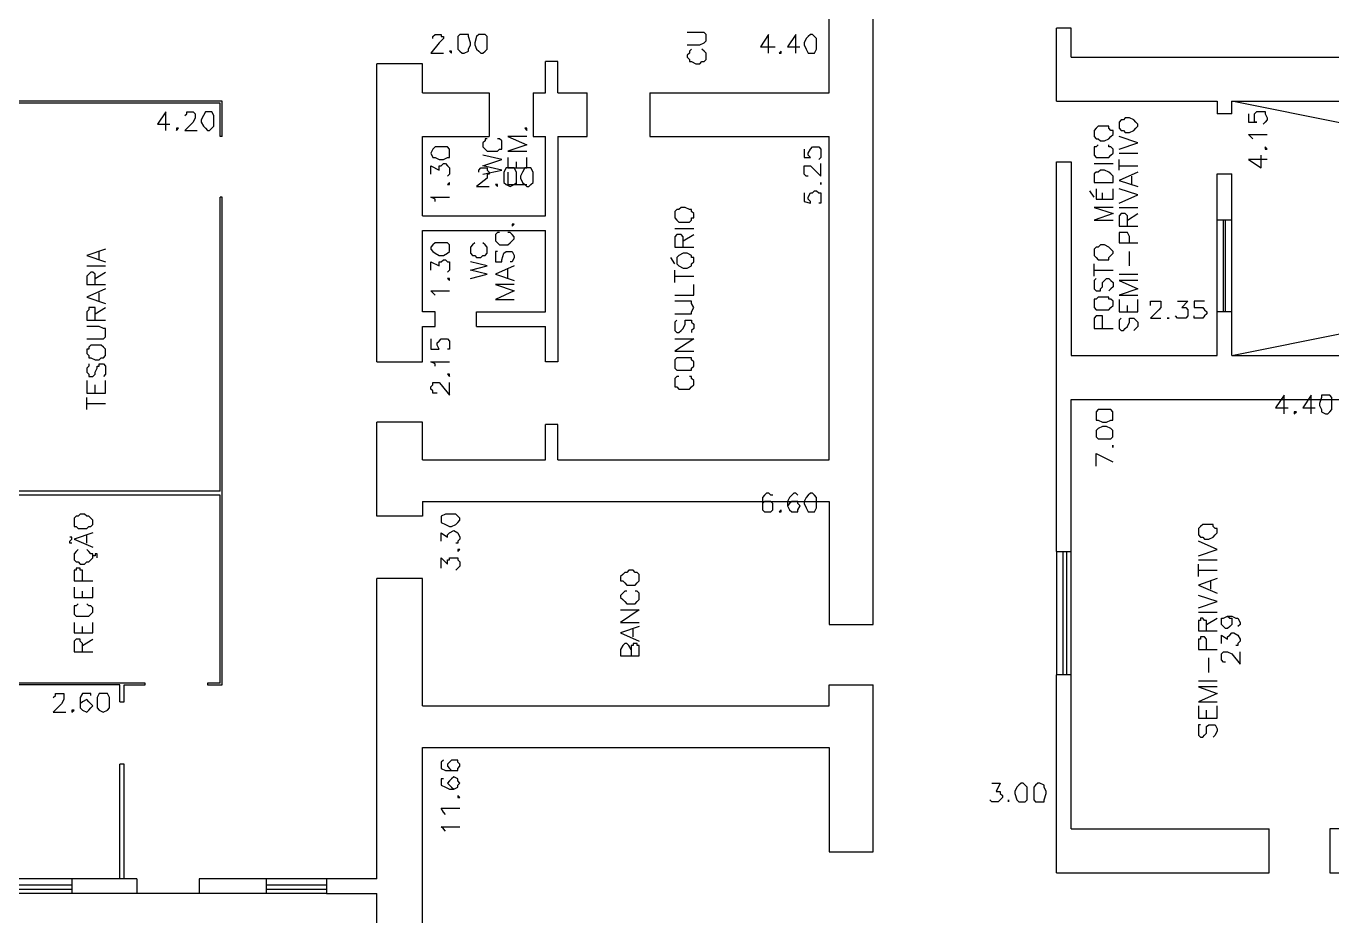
# Model space of a CAD drawing. Header units: millimetres. Extents: x -369 to -70, y -1414 to -1185.
# Drawn here: x -192.45 to -171.27, y -1346.28 to -1331.84 of the extents above; entities that cross this region are included whole.
import ezdxf

# ---------------------------------------------------------------- set-up
doc = ezdxf.new("R2010")
doc.units = ezdxf.units.MM
doc.header["$MEASUREMENT"] = 0
for name, color, linetype in [('10', 10, 'Continuous'), ('12', 12, 'Continuous'), ('16', 16, 'Continuous'), ('50', 50, 'Continuous'), ('6', 6, 'Continuous'), ('8', 8, 'Continuous')]:
    doc.layers.add(name, color=color, linetype=linetype)

msp = doc.modelspace()

# ---------------------------------------------------------------- linework, layer by layer
at = {"layer": '10'}
for points in [[(-178.713, -1341.553), (-178.713, -1324.097)], [(-179.425, -1332.925), (-179.425, -1329.88)], [(-175.5, -1332.35), (-175.5, -1331.878), (-175.736, -1331.878)], [(-175.736, -1333.061), (-175.736, -1331.878)], [(-175.5, -1332.35), (-170.797, -1332.35)], [(-186.023, -1332.454), (-186.766, -1332.454)], [(-186.766, -1337.293), (-186.766, -1332.454)], [(-186.023, -1332.925), (-186.023, -1332.454)], [(-183.825, -1332.418), (-184.029, -1332.418)], [(-184.029, -1332.925), (-184.029, -1332.418)], [(-183.825, -1332.925), (-183.825, -1332.418)], [(-186.023, -1332.925), (-184.94, -1332.925)], [(-184.94, -1332.925), (-184.94, -1333.637)], [(-184.228, -1332.925), (-184.029, -1332.925)], [(-184.228, -1332.925), (-184.228, -1333.637)], [(-183.825, -1332.925), (-183.349, -1332.925)], [(-183.825, -1333.637), (-183.349, -1333.637), (-183.349, -1333.637), (-183.349, -1332.925)], [(-182.334, -1332.925), (-179.425, -1332.925)], [(-182.334, -1332.925), (-182.334, -1333.637)], [(-175.736, -1333.061), (-173.131, -1333.061), (-173.131, -1333.061), (-173.131, -1333.265)], [(-172.895, -1333.061), (-166.365, -1333.061)], [(-172.895, -1333.265), (-172.895, -1333.061)], [(-172.895, -1333.265), (-173.131, -1333.265)], [(-186.023, -1334.923), (-186.023, -1333.637), (-184.94, -1333.637)], [(-184.228, -1333.637), (-184.029, -1333.637)], [(-184.029, -1334.923), (-184.029, -1333.637)], [(-183.825, -1333.637), (-183.825, -1337.293), (-184.029, -1337.293), (-184.029, -1337.293), (-184.029, -1336.718)], [(-182.334, -1333.637), (-179.425, -1333.637)], [(-179.425, -1338.884), (-179.425, -1333.637)], [(-175.736, -1340.37), (-175.736, -1334.044)], [(-175.736, -1334.044), (-175.5, -1334.044)], [(-175.5, -1334.044), (-175.5, -1337.189), (-175.5, -1337.189), (-173.131, -1337.189)], [(-172.895, -1334.991), (-173.131, -1334.991), (-173.131, -1334.991), (-173.131, -1334.244), (-173.131, -1334.244), (-172.895, -1334.244)], [(-172.895, -1334.991), (-172.895, -1334.244)], [(-186.023, -1334.923), (-184.029, -1334.923)], [(-186.023, -1335.159), (-184.029, -1335.159)], [(-185.819, -1336.478), (-186.023, -1336.478), (-186.023, -1336.478), (-186.023, -1335.159)], [(-184.029, -1336.478), (-184.029, -1335.159)], [(-185.819, -1336.718), (-185.819, -1336.478)], [(-185.144, -1336.478), (-184.029, -1336.478)], [(-185.144, -1336.718), (-185.144, -1336.478)], [(-172.895, -1336.478), (-173.131, -1336.478)], [(-173.131, -1337.189), (-173.131, -1336.478)], [(-172.895, -1337.189), (-172.895, -1336.478)], [(-186.766, -1337.293), (-186.023, -1337.293), (-186.023, -1337.293), (-186.023, -1336.718), (-186.023, -1336.718), (-185.819, -1336.718)], [(-185.144, -1336.718), (-184.029, -1336.718)], [(-172.895, -1337.189), (-167.751, -1337.189)], [(-175.736, -1340.37), (-175.5, -1340.37), (-175.5, -1340.37), (-175.5, -1337.901)], [(-175.5, -1337.901), (-171.1, -1337.901)], [(-186.766, -1339.795), (-186.766, -1338.272)], [(-186.023, -1338.272), (-186.766, -1338.272)], [(-186.023, -1338.884), (-186.023, -1338.272)], [(-184.029, -1338.884), (-184.029, -1338.308)], [(-183.825, -1338.884), (-183.825, -1338.308), (-183.825, -1338.308), (-184.029, -1338.308)], [(-186.023, -1338.884), (-184.029, -1338.884)], [(-183.825, -1338.884), (-179.425, -1338.884)], [(-186.023, -1339.559), (-186.023, -1339.795), (-186.023, -1339.795), (-186.766, -1339.795)], [(-186.023, -1339.559), (-179.425, -1339.559)], [(-179.425, -1339.559), (-179.425, -1341.553), (-179.425, -1341.553), (-178.713, -1341.553)], [(-186.766, -1345.682), (-186.766, -1340.81)], [(-186.023, -1342.876), (-186.023, -1340.81), (-186.766, -1340.81)], [(-179.425, -1342.876), (-179.425, -1342.536), (-178.713, -1342.536)], [(-178.713, -1345.242), (-178.713, -1342.536)], [(-175.736, -1345.582), (-175.736, -1342.369)], [(-175.5, -1342.369), (-175.736, -1342.369)], [(-175.5, -1344.87), (-175.5, -1342.369)], [(-186.023, -1342.876), (-179.425, -1342.876)], [(-186.023, -1343.552), (-179.425, -1343.552)], [(-186.023, -1355.225), (-186.023, -1343.552)], [(-179.425, -1343.552), (-179.425, -1345.242), (-179.425, -1345.242), (-178.713, -1345.242)], [(-175.736, -1345.582), (-172.287, -1345.582), (-172.287, -1345.582), (-172.287, -1344.87)], [(-175.5, -1344.87), (-172.287, -1344.87)], [(-171.1, -1344.734), (-171.1, -1344.87), (-171.1, -1344.87), (-171.304, -1344.87), (-171.304, -1344.87), (-171.304, -1345.582), (-170.829, -1345.582), (-170.829, -1345.582), (-170.829, -1344.734)], [(-190.659, -1345.682), (-191.71, -1345.682)], [(-191.71, -1345.682), (-191.71, -1345.921)], [(-190.659, -1345.682), (-190.659, -1345.921)], [(-188.56, -1345.682), (-189.643, -1345.682)], [(-188.56, -1345.682), (-188.56, -1345.921), (-188.56, -1345.921), (-189.643, -1345.921)], [(-189.643, -1345.682), (-189.643, -1345.921)], [(-186.766, -1345.682), (-187.581, -1345.682), (-187.581, -1345.682), (-187.581, -1345.921), (-187.581, -1345.921), (-186.766, -1345.921)], [(-190.659, -1345.921), (-191.71, -1345.921)], [(-186.766, -1355.936), (-186.766, -1345.921)]]:
    msp.add_lwpolyline(points, dxfattribs=at)
at = {"layer": '12'}
for points in [[(-189.272, -1333.061), (-193.536, -1333.061)], [(-189.304, -1333.097), (-193.536, -1333.097)], [(-189.304, -1333.637), (-189.304, -1333.097)], [(-189.272, -1333.637), (-189.272, -1333.061)], [(-189.272, -1333.637), (-189.304, -1333.637)], [(-189.304, -1339.391), (-189.304, -1334.62)], [(-189.272, -1334.62), (-189.304, -1334.62)], [(-189.272, -1342.536), (-189.272, -1334.62)], [(-189.304, -1339.391), (-193.536, -1339.391)], [(-189.304, -1339.455), (-193.536, -1339.455)], [(-189.304, -1342.504), (-189.304, -1339.455)], [(-190.523, -1342.504), (-193.536, -1342.504)], [(-190.93, -1342.536), (-193.536, -1342.536)], [(-190.93, -1342.808), (-190.93, -1342.536)], [(-190.93, -1342.808), (-190.862, -1342.808), (-190.862, -1342.808), (-190.862, -1342.536)], [(-190.862, -1342.536), (-190.523, -1342.536), (-190.523, -1342.536), (-190.523, -1342.504)], [(-189.304, -1342.504), (-189.508, -1342.504), (-189.508, -1342.504), (-189.508, -1342.536), (-189.272, -1342.536)], [(-190.862, -1343.823), (-190.93, -1343.823)], [(-190.93, -1345.682), (-190.93, -1343.823)], [(-190.862, -1345.682), (-190.862, -1343.823)]]:
    msp.add_lwpolyline(points, dxfattribs=at)
at = {"layer": '16'}
for points in [[(-152.321, -1337.189), (-172.895, -1333.061)], [(-172.895, -1337.189), (-152.321, -1333.061)]]:
    msp.add_lwpolyline(points, dxfattribs=at)
at = {"layer": '50'}
for points in [[(-181.727, -1332.15), (-181.523, -1332.15), (-181.455, -1332.114), (-181.423, -1332.082), (-181.423, -1332.046), (-181.423, -1332.014), (-181.423, -1331.978), (-181.455, -1331.946), (-181.523, -1331.946), (-181.727, -1331.946)], [(-185.855, -1332.046), (-185.855, -1332.014), (-185.819, -1331.978), (-185.751, -1331.978), (-185.719, -1331.978), (-185.719, -1332.014), (-185.683, -1332.014), (-185.683, -1332.046), (-185.719, -1332.082), (-185.751, -1332.114), (-185.887, -1332.282), (-185.683, -1332.282)], [(-185.379, -1331.978), (-185.415, -1331.978), (-185.447, -1332.014), (-185.447, -1332.114), (-185.447, -1332.15), (-185.447, -1332.218), (-185.415, -1332.25), (-185.379, -1332.282), (-185.347, -1332.282), (-185.279, -1332.25), (-185.279, -1332.218), (-185.243, -1332.15), (-185.243, -1332.114), (-185.279, -1332.014), (-185.279, -1331.978), (-185.347, -1331.978), (-185.379, -1331.978)], [(-185.076, -1331.978), (-185.108, -1331.978), (-185.144, -1332.014), (-185.176, -1332.114), (-185.176, -1332.15), (-185.144, -1332.218), (-185.108, -1332.25), (-185.076, -1332.282), (-185.044, -1332.282), (-185.008, -1332.25), (-184.976, -1332.218), (-184.976, -1332.15), (-184.976, -1332.114), (-184.976, -1332.014), (-185.008, -1331.978), (-185.044, -1331.978), (-185.076, -1331.978)], [(-180.408, -1332.282), (-180.408, -1331.978), (-180.408, -1331.978), (-180.54, -1332.182), (-180.304, -1332.182)], [(-179.968, -1332.282), (-179.968, -1331.978), (-179.968, -1331.978), (-180.1, -1332.182), (-179.9, -1332.182)], [(-179.729, -1331.978), (-179.764, -1332.014), (-179.796, -1332.046), (-179.832, -1332.114), (-179.832, -1332.15), (-179.796, -1332.218), (-179.764, -1332.282), (-179.729, -1332.282), (-179.697, -1332.282), (-179.661, -1332.282), (-179.629, -1332.218), (-179.629, -1332.15), (-179.629, -1332.114), (-179.629, -1332.046), (-179.661, -1332.014), (-179.697, -1331.978), (-179.729, -1331.978)], [(-185.551, -1332.25), (-185.583, -1332.25), (-185.551, -1332.282), (-185.551, -1332.25)], [(-181.659, -1332.218), (-181.691, -1332.25), (-181.691, -1332.282), (-181.727, -1332.318), (-181.727, -1332.35), (-181.691, -1332.386), (-181.691, -1332.418), (-181.659, -1332.418), (-181.591, -1332.454), (-181.523, -1332.454), (-181.491, -1332.418), (-181.455, -1332.418), (-181.423, -1332.386), (-181.423, -1332.35), (-181.423, -1332.318), (-181.423, -1332.282), (-181.455, -1332.25), (-181.491, -1332.218)], [(-180.204, -1332.25), (-180.236, -1332.282), (-180.204, -1332.282), (-180.204, -1332.25)], [(-190.187, -1333.537), (-190.187, -1333.233), (-190.187, -1333.233), (-190.319, -1333.433), (-190.119, -1333.433)], [(-189.879, -1333.297), (-189.879, -1333.297), (-189.847, -1333.265), (-189.847, -1333.233), (-189.811, -1333.233), (-189.743, -1333.233), (-189.711, -1333.265), (-189.711, -1333.297), (-189.711, -1333.333), (-189.743, -1333.401), (-189.879, -1333.537), (-189.679, -1333.537)], [(-189.508, -1333.233), (-189.544, -1333.233), (-189.576, -1333.297), (-189.612, -1333.365), (-189.612, -1333.401), (-189.576, -1333.469), (-189.544, -1333.501), (-189.508, -1333.537), (-189.476, -1333.537), (-189.44, -1333.501), (-189.408, -1333.469), (-189.408, -1333.401), (-189.408, -1333.365), (-189.408, -1333.297), (-189.44, -1333.233), (-189.476, -1333.233), (-189.508, -1333.233)], [(-172.623, -1333.265), (-172.623, -1333.401), (-172.487, -1333.401), (-172.523, -1333.401), (-172.523, -1333.365), (-172.523, -1333.333), (-172.523, -1333.265), (-172.487, -1333.229), (-172.419, -1333.229), (-172.351, -1333.229), (-172.351, -1333.265), (-172.319, -1333.333), (-172.319, -1333.365), (-172.351, -1333.401), (-172.387, -1333.433)], [(-174.721, -1333.469), (-174.721, -1333.501), (-174.689, -1333.537), (-174.653, -1333.537), (-174.621, -1333.569), (-174.553, -1333.569), (-174.485, -1333.537), (-174.449, -1333.501), (-174.417, -1333.469), (-174.417, -1333.433), (-174.449, -1333.401), (-174.485, -1333.365), (-174.553, -1333.333), (-174.621, -1333.333), (-174.653, -1333.365), (-174.689, -1333.365), (-174.721, -1333.401), (-174.721, -1333.433), (-174.721, -1333.469)], [(-190.015, -1333.501), (-190.015, -1333.501), (-190.015, -1333.537), (-189.983, -1333.501), (-190.015, -1333.501)], [(-184.332, -1333.637), (-184.636, -1333.637), (-184.636, -1333.637), (-184.332, -1333.772), (-184.332, -1333.772), (-184.636, -1333.872), (-184.636, -1333.872), (-184.332, -1333.872)], [(-184.364, -1333.501), (-184.332, -1333.537), (-184.332, -1333.501), (-184.364, -1333.501)], [(-175.129, -1333.605), (-175.129, -1333.637), (-175.093, -1333.672), (-175.061, -1333.672), (-175.025, -1333.704), (-174.957, -1333.704), (-174.889, -1333.672), (-174.857, -1333.637), (-174.821, -1333.605), (-174.821, -1333.537), (-174.857, -1333.537), (-174.889, -1333.501), (-174.889, -1333.469), (-174.957, -1333.469), (-175.025, -1333.469), (-175.061, -1333.469), (-175.093, -1333.501), (-175.129, -1333.537), (-175.129, -1333.605)], [(-174.721, -1333.84), (-174.417, -1333.736), (-174.417, -1333.736), (-174.721, -1333.637)], [(-172.555, -1333.672), (-172.591, -1333.637), (-172.623, -1333.605), (-172.319, -1333.605)], [(-185.887, -1333.908), (-185.855, -1333.976), (-185.819, -1333.976), (-185.751, -1334.008), (-185.683, -1334.008), (-185.615, -1333.976), (-185.583, -1333.976), (-185.583, -1333.908), (-185.583, -1333.84), (-185.615, -1333.804), (-185.683, -1333.804), (-185.751, -1333.804), (-185.819, -1333.804), (-185.855, -1333.84), (-185.887, -1333.908)], [(-184.976, -1333.672), (-185.008, -1333.672), (-185.008, -1333.704), (-185.044, -1333.74), (-185.044, -1333.804), (-185.008, -1333.84), (-184.976, -1333.872), (-184.908, -1333.872), (-184.84, -1333.872), (-184.804, -1333.872), (-184.772, -1333.84), (-184.736, -1333.84), (-184.736, -1333.804), (-184.736, -1333.74), (-184.736, -1333.704), (-184.772, -1333.672), (-184.804, -1333.672)], [(-179.832, -1333.84), (-179.832, -1333.976), (-179.729, -1333.976), (-179.764, -1333.94), (-179.764, -1333.908), (-179.729, -1333.84), (-179.697, -1333.804), (-179.661, -1333.804), (-179.629, -1333.804), (-179.593, -1333.804), (-179.561, -1333.84), (-179.561, -1333.908), (-179.561, -1333.94), (-179.561, -1333.976), (-179.593, -1334.008)], [(-175.061, -1333.772), (-175.093, -1333.804), (-175.129, -1333.804), (-175.129, -1333.84), (-175.129, -1333.908), (-175.129, -1333.94), (-175.093, -1333.976), (-175.061, -1333.976), (-175.025, -1333.976), (-174.957, -1333.976), (-174.889, -1333.976), (-174.857, -1333.94), (-174.821, -1333.908), (-174.821, -1333.84), (-174.857, -1333.804), (-174.889, -1333.804), (-174.889, -1333.772)], [(-172.351, -1333.84), (-172.351, -1333.84), (-172.319, -1333.84), (-172.351, -1333.804), (-172.351, -1333.84)], [(-185.887, -1334.248), (-185.887, -1334.112), (-185.751, -1334.18), (-185.751, -1334.144), (-185.751, -1334.112), (-185.719, -1334.112), (-185.683, -1334.076), (-185.651, -1334.076), (-185.615, -1334.112), (-185.583, -1334.144), (-185.583, -1334.18), (-185.583, -1334.212), (-185.583, -1334.248), (-185.615, -1334.28)], [(-185.044, -1334.248), (-184.736, -1334.18), (-184.736, -1334.18), (-185.044, -1334.112), (-185.044, -1334.112), (-184.736, -1334.008), (-184.736, -1334.008), (-185.044, -1333.94)], [(-184.636, -1333.976), (-184.636, -1334.144), (-184.636, -1334.144), (-184.332, -1334.144)], [(-184.5, -1334.144), (-184.5, -1334.044)], [(-184.332, -1334.144), (-184.332, -1333.976)], [(-179.764, -1334.28), (-179.796, -1334.28), (-179.832, -1334.248), (-179.832, -1334.212), (-179.832, -1334.18), (-179.832, -1334.144), (-179.832, -1334.112), (-179.796, -1334.112), (-179.764, -1334.112), (-179.729, -1334.112), (-179.697, -1334.144), (-179.561, -1334.28), (-179.561, -1334.076)], [(-175.129, -1334.076), (-174.821, -1334.076)], [(-174.721, -1333.908), (-174.417, -1333.908)], [(-174.721, -1334.18), (-174.721, -1334.008)], [(-172.319, -1334.008), (-172.623, -1334.008), (-172.623, -1334.008), (-172.419, -1334.144), (-172.419, -1333.94)], [(-185.108, -1334.212), (-185.108, -1334.212), (-185.108, -1334.18), (-185.076, -1334.144), (-185.044, -1334.144), (-185.008, -1334.144), (-184.976, -1334.144), (-184.976, -1334.18), (-184.94, -1334.212), (-184.94, -1334.248), (-184.976, -1334.248), (-184.976, -1334.312), (-185.144, -1334.448), (-184.94, -1334.448)], [(-184.6, -1334.144), (-184.668, -1334.144), (-184.704, -1334.212), (-184.704, -1334.28), (-184.704, -1334.312), (-184.704, -1334.38), (-184.668, -1334.416), (-184.6, -1334.448), (-184.536, -1334.416), (-184.5, -1334.38), (-184.5, -1334.312), (-184.5, -1334.28), (-184.5, -1334.212), (-184.536, -1334.144), (-184.6, -1334.144)], [(-184.636, -1334.212), (-184.636, -1334.416), (-184.636, -1334.416), (-184.332, -1334.416)], [(-184.5, -1334.416), (-184.5, -1334.28)], [(-184.332, -1334.144), (-184.364, -1334.144), (-184.4, -1334.212), (-184.432, -1334.28), (-184.432, -1334.312), (-184.4, -1334.38), (-184.364, -1334.416), (-184.332, -1334.448), (-184.296, -1334.448), (-184.264, -1334.416), (-184.228, -1334.38), (-184.228, -1334.312), (-184.228, -1334.28), (-184.228, -1334.212), (-184.264, -1334.144), (-184.296, -1334.144), (-184.332, -1334.144)], [(-175.129, -1334.38), (-174.821, -1334.38), (-174.821, -1334.38), (-174.821, -1334.28), (-174.857, -1334.244), (-174.889, -1334.212), (-174.957, -1334.18), (-175.025, -1334.18), (-175.061, -1334.212), (-175.093, -1334.212), (-175.129, -1334.244), (-175.129, -1334.28), (-175.129, -1334.38)], [(-174.721, -1334.112), (-174.417, -1334.112)], [(-174.417, -1334.212), (-174.721, -1334.348), (-174.721, -1334.348), (-174.417, -1334.448)], [(-174.517, -1334.416), (-174.517, -1334.28)], [(-185.615, -1334.416), (-185.583, -1334.416), (-185.583, -1334.38), (-185.615, -1334.416)], [(-184.804, -1334.416), (-184.84, -1334.416), (-184.804, -1334.448), (-184.804, -1334.416)], [(-179.561, -1334.416), (-179.561, -1334.416), (-179.561, -1334.38), (-179.561, -1334.416)], [(-175.093, -1334.484), (-175.093, -1334.652), (-174.821, -1334.652), (-174.821, -1334.484)], [(-174.721, -1334.72), (-174.417, -1334.584), (-174.417, -1334.584), (-174.721, -1334.484)], [(-185.819, -1334.688), (-185.819, -1334.652), (-185.887, -1334.62), (-185.583, -1334.62)], [(-179.832, -1334.552), (-179.832, -1334.688), (-179.729, -1334.72), (-179.729, -1334.688), (-179.764, -1334.652), (-179.764, -1334.62), (-179.729, -1334.552), (-179.697, -1334.552), (-179.661, -1334.516), (-179.629, -1334.516), (-179.593, -1334.552), (-179.561, -1334.552), (-179.561, -1334.62), (-179.561, -1334.652), (-179.561, -1334.688), (-179.561, -1334.72), (-179.593, -1334.72)], [(-175.129, -1334.62), (-175.197, -1334.516)], [(-174.993, -1334.652), (-174.993, -1334.552)], [(-181.927, -1334.955), (-181.927, -1334.955), (-181.895, -1334.991), (-181.863, -1335.023), (-181.827, -1335.023), (-181.759, -1335.023), (-181.691, -1335.023), (-181.659, -1334.991), (-181.659, -1334.955), (-181.623, -1334.955), (-181.623, -1334.887), (-181.659, -1334.855), (-181.659, -1334.819), (-181.691, -1334.819), (-181.759, -1334.787), (-181.827, -1334.787), (-181.863, -1334.819), (-181.895, -1334.819), (-181.927, -1334.855), (-181.927, -1334.887), (-181.927, -1334.955)], [(-174.821, -1334.787), (-175.129, -1334.787), (-175.129, -1334.787), (-174.821, -1334.887), (-174.821, -1334.887), (-175.129, -1334.991), (-175.129, -1334.991), (-174.821, -1334.991)], [(-174.721, -1334.787), (-174.417, -1334.787)], [(-174.585, -1335.091), (-174.585, -1334.955), (-174.585, -1334.923), (-174.621, -1334.887), (-174.653, -1334.887), (-174.689, -1334.887), (-174.721, -1334.923), (-174.721, -1334.955), (-174.721, -1335.091), (-174.721, -1335.091), (-174.417, -1335.091)], [(-174.585, -1334.991), (-174.417, -1334.887)], [(-184.568, -1335.059), (-184.568, -1335.091), (-184.536, -1335.059), (-184.568, -1335.059)], [(-181.927, -1335.127), (-181.623, -1335.127)], [(-184.772, -1335.195), (-184.804, -1335.195), (-184.84, -1335.227), (-184.84, -1335.263), (-184.84, -1335.295), (-184.84, -1335.327), (-184.804, -1335.363), (-184.772, -1335.395), (-184.736, -1335.395), (-184.668, -1335.395), (-184.636, -1335.395), (-184.6, -1335.363), (-184.568, -1335.327), (-184.536, -1335.295), (-184.536, -1335.263), (-184.568, -1335.227), (-184.6, -1335.195), (-184.636, -1335.195)], [(-181.795, -1335.431), (-181.795, -1335.295), (-181.795, -1335.263), (-181.827, -1335.227), (-181.863, -1335.227), (-181.895, -1335.227), (-181.927, -1335.263), (-181.927, -1335.295), (-181.927, -1335.431), (-181.927, -1335.431), (-181.623, -1335.431)], [(-181.795, -1335.331), (-181.623, -1335.227)], [(-174.553, -1335.363), (-174.553, -1335.259), (-174.585, -1335.195), (-174.621, -1335.195), (-174.653, -1335.195), (-174.689, -1335.195), (-174.721, -1335.195), (-174.721, -1335.259), (-174.721, -1335.363), (-174.721, -1335.363), (-174.417, -1335.363)], [(-191.166, -1335.463), (-191.47, -1335.567), (-191.47, -1335.567), (-191.166, -1335.667)], [(-191.266, -1335.635), (-191.266, -1335.499)], [(-185.887, -1335.463), (-185.855, -1335.499), (-185.819, -1335.531), (-185.751, -1335.567), (-185.683, -1335.567), (-185.615, -1335.531), (-185.583, -1335.499), (-185.583, -1335.463), (-185.583, -1335.431), (-185.583, -1335.395), (-185.615, -1335.363), (-185.683, -1335.363), (-185.751, -1335.363), (-185.819, -1335.363), (-185.855, -1335.395), (-185.887, -1335.431), (-185.887, -1335.463)], [(-185.176, -1335.363), (-185.212, -1335.395), (-185.243, -1335.431), (-185.243, -1335.463), (-185.243, -1335.499), (-185.243, -1335.531), (-185.212, -1335.567), (-185.176, -1335.567), (-185.144, -1335.599), (-185.076, -1335.599), (-185.044, -1335.567), (-185.008, -1335.567), (-184.976, -1335.531), (-184.976, -1335.499), (-184.976, -1335.463), (-184.976, -1335.431), (-185.008, -1335.395), (-185.044, -1335.363)], [(-184.804, -1335.499), (-184.84, -1335.499), (-184.84, -1335.567), (-184.84, -1335.599), (-184.84, -1335.667), (-184.804, -1335.667), (-184.772, -1335.667), (-184.736, -1335.667), (-184.736, -1335.635), (-184.704, -1335.531), (-184.668, -1335.499), (-184.636, -1335.499), (-184.6, -1335.499), (-184.568, -1335.499), (-184.536, -1335.567), (-184.536, -1335.599), (-184.568, -1335.667), (-184.6, -1335.667)], [(-181.895, -1335.667), (-181.895, -1335.703), (-181.863, -1335.735), (-181.795, -1335.771), (-181.727, -1335.771), (-181.659, -1335.735), (-181.659, -1335.703), (-181.623, -1335.667), (-181.623, -1335.599), (-181.659, -1335.599), (-181.659, -1335.567), (-181.727, -1335.531), (-181.795, -1335.531), (-181.863, -1335.567), (-181.895, -1335.599), (-181.895, -1335.667)], [(-175.129, -1335.531), (-175.129, -1335.567), (-175.093, -1335.599), (-175.061, -1335.635), (-175.025, -1335.635), (-174.957, -1335.635), (-174.889, -1335.635), (-174.889, -1335.599), (-174.857, -1335.567), (-174.821, -1335.531), (-174.821, -1335.499), (-174.857, -1335.463), (-174.889, -1335.431), (-174.957, -1335.395), (-175.025, -1335.395), (-175.061, -1335.431), (-175.093, -1335.431), (-175.129, -1335.463), (-175.129, -1335.499), (-175.129, -1335.531)], [(-174.553, -1335.735), (-174.553, -1335.499)], [(-191.47, -1335.735), (-191.166, -1335.735)], [(-185.887, -1335.803), (-185.887, -1335.667), (-185.751, -1335.735), (-185.751, -1335.703), (-185.751, -1335.667), (-185.719, -1335.667), (-185.683, -1335.635), (-185.651, -1335.635), (-185.615, -1335.667), (-185.583, -1335.667), (-185.583, -1335.735), (-185.583, -1335.771), (-185.583, -1335.803), (-185.615, -1335.839)], [(-185.243, -1335.938), (-184.976, -1335.87), (-184.976, -1335.87), (-185.243, -1335.803), (-185.243, -1335.803), (-184.976, -1335.735), (-184.976, -1335.735), (-185.243, -1335.667)], [(-184.536, -1335.735), (-184.84, -1335.87), (-184.84, -1335.87), (-184.536, -1335.97)], [(-184.636, -1335.938), (-184.636, -1335.771)], [(-181.927, -1335.703), (-181.994, -1335.599)], [(-175.129, -1335.902), (-175.129, -1335.703)], [(-191.334, -1336.038), (-191.334, -1335.902), (-191.334, -1335.87), (-191.37, -1335.839), (-191.402, -1335.839), (-191.438, -1335.87), (-191.47, -1335.902), (-191.47, -1336.038), (-191.47, -1336.038), (-191.166, -1336.038)], [(-191.334, -1335.938), (-191.166, -1335.839)], [(-185.615, -1335.938), (-185.583, -1335.97), (-185.583, -1335.938), (-185.615, -1335.938)], [(-181.927, -1336.006), (-181.927, -1335.803)], [(-181.927, -1335.902), (-181.623, -1335.902)], [(-175.129, -1335.803), (-174.821, -1335.803)], [(-175.093, -1335.938), (-175.129, -1335.97), (-175.129, -1336.006), (-175.129, -1336.074), (-175.129, -1336.106), (-175.093, -1336.142), (-175.061, -1336.142), (-175.025, -1336.142), (-175.025, -1336.106), (-174.993, -1336.074), (-174.993, -1336.006), (-174.957, -1335.97), (-174.925, -1335.938), (-174.889, -1335.938), (-174.857, -1335.97), (-174.821, -1336.006), (-174.821, -1336.074), (-174.857, -1336.106), (-174.889, -1336.142)], [(-174.721, -1335.87), (-174.417, -1335.87)], [(-174.417, -1335.97), (-174.721, -1335.97), (-174.721, -1335.97), (-174.417, -1336.106), (-174.417, -1336.106), (-174.721, -1336.21), (-174.721, -1336.21), (-174.417, -1336.21)], [(-191.166, -1336.106), (-191.47, -1336.242), (-191.47, -1336.242), (-191.166, -1336.346)], [(-191.266, -1336.31), (-191.266, -1336.174)], [(-185.819, -1336.21), (-185.819, -1336.21), (-185.887, -1336.142), (-185.583, -1336.142)], [(-184.536, -1336.038), (-184.84, -1336.038), (-184.84, -1336.038), (-184.536, -1336.142), (-184.536, -1336.142), (-184.84, -1336.278), (-184.84, -1336.278), (-184.536, -1336.278)], [(-181.927, -1336.21), (-181.623, -1336.21), (-181.623, -1336.038)], [(-191.334, -1336.614), (-191.334, -1336.478), (-191.334, -1336.446), (-191.334, -1336.41), (-191.37, -1336.41), (-191.402, -1336.41), (-191.438, -1336.41), (-191.438, -1336.446), (-191.47, -1336.478), (-191.47, -1336.614), (-191.47, -1336.614), (-191.166, -1336.614)], [(-191.334, -1336.514), (-191.166, -1336.41)], [(-181.927, -1336.514), (-181.727, -1336.514), (-181.659, -1336.514), (-181.659, -1336.478), (-181.623, -1336.41), (-181.659, -1336.346), (-181.659, -1336.31), (-181.727, -1336.31), (-181.927, -1336.31)], [(-175.129, -1336.378), (-175.129, -1336.41), (-175.093, -1336.446), (-175.061, -1336.446), (-175.025, -1336.446), (-174.957, -1336.446), (-174.889, -1336.446), (-174.857, -1336.41), (-174.821, -1336.378), (-174.821, -1336.31), (-174.857, -1336.274), (-174.889, -1336.274), (-174.889, -1336.242), (-174.957, -1336.242), (-175.025, -1336.242), (-175.061, -1336.242), (-175.093, -1336.274), (-175.129, -1336.274), (-175.129, -1336.31), (-175.129, -1336.378)], [(-174.721, -1336.278), (-174.721, -1336.478), (-174.721, -1336.478), (-174.417, -1336.478)], [(-174.585, -1336.478), (-174.585, -1336.378)], [(-174.417, -1336.478), (-174.417, -1336.278)], [(-174.214, -1336.378), (-174.214, -1336.342), (-174.214, -1336.31), (-174.182, -1336.31), (-174.146, -1336.31), (-174.114, -1336.31), (-174.078, -1336.31), (-174.046, -1336.31), (-174.046, -1336.342), (-174.046, -1336.378), (-174.046, -1336.41), (-174.078, -1336.446), (-174.214, -1336.582), (-174.046, -1336.582)], [(-173.774, -1336.31), (-173.606, -1336.31), (-173.706, -1336.41), (-173.674, -1336.41), (-173.638, -1336.41), (-173.606, -1336.446), (-173.606, -1336.478), (-173.606, -1336.514), (-173.606, -1336.546), (-173.638, -1336.582), (-173.674, -1336.582), (-173.738, -1336.582), (-173.774, -1336.582), (-173.806, -1336.546)], [(-173.334, -1336.31), (-173.502, -1336.31), (-173.502, -1336.41), (-173.434, -1336.41), (-173.402, -1336.41), (-173.366, -1336.41), (-173.334, -1336.446), (-173.298, -1336.478), (-173.298, -1336.514), (-173.334, -1336.546), (-173.366, -1336.582), (-173.402, -1336.582), (-173.434, -1336.582), (-173.502, -1336.582), (-173.502, -1336.546)], [(-181.895, -1336.614), (-181.927, -1336.65), (-181.927, -1336.682), (-181.927, -1336.75), (-181.927, -1336.786), (-181.895, -1336.818), (-181.863, -1336.818), (-181.827, -1336.786), (-181.795, -1336.75), (-181.759, -1336.682), (-181.759, -1336.65), (-181.759, -1336.614), (-181.727, -1336.614), (-181.659, -1336.614), (-181.659, -1336.65), (-181.623, -1336.682), (-181.623, -1336.75), (-181.659, -1336.786), (-181.659, -1336.818)], [(-174.993, -1336.75), (-174.993, -1336.614), (-174.993, -1336.582), (-174.993, -1336.546), (-175.025, -1336.546), (-175.061, -1336.546), (-175.093, -1336.546), (-175.129, -1336.582), (-175.129, -1336.614), (-175.129, -1336.75), (-175.129, -1336.75), (-174.821, -1336.75)], [(-174.689, -1336.582), (-174.721, -1336.614), (-174.721, -1336.65), (-174.721, -1336.718), (-174.721, -1336.75), (-174.689, -1336.786), (-174.653, -1336.786), (-174.621, -1336.75), (-174.585, -1336.718), (-174.553, -1336.65), (-174.553, -1336.614), (-174.553, -1336.582), (-174.517, -1336.582), (-174.485, -1336.582), (-174.449, -1336.614), (-174.417, -1336.65), (-174.417, -1336.718), (-174.449, -1336.75), (-174.485, -1336.786)], [(-173.91, -1336.582), (-173.942, -1336.582), (-173.91, -1336.582)], [(-191.47, -1336.918), (-191.266, -1336.918), (-191.198, -1336.918), (-191.166, -1336.886), (-191.166, -1336.818), (-191.166, -1336.75), (-191.198, -1336.75), (-191.266, -1336.718), (-191.47, -1336.718)], [(-191.47, -1337.157), (-191.438, -1337.189), (-191.438, -1337.225), (-191.402, -1337.225), (-191.334, -1337.257), (-191.266, -1337.257), (-191.234, -1337.225), (-191.198, -1337.225), (-191.166, -1337.189), (-191.166, -1337.157), (-191.166, -1337.089), (-191.198, -1337.053), (-191.234, -1337.021), (-191.266, -1337.021), (-191.334, -1337.021), (-191.402, -1337.021), (-191.438, -1337.053), (-191.438, -1337.089), (-191.47, -1337.089), (-191.47, -1337.157)], [(-185.887, -1336.918), (-185.887, -1337.089), (-185.751, -1337.089), (-185.787, -1337.021), (-185.787, -1336.985), (-185.751, -1336.954), (-185.719, -1336.918), (-185.683, -1336.918), (-185.651, -1336.918), (-185.615, -1336.918), (-185.583, -1336.954), (-185.583, -1336.985), (-185.583, -1337.021), (-185.583, -1337.089), (-185.615, -1337.089)], [(-181.927, -1336.918), (-181.623, -1336.918), (-181.623, -1336.918), (-181.927, -1337.121), (-181.927, -1337.121), (-181.623, -1337.121)], [(-181.927, -1337.361), (-181.927, -1337.393), (-181.895, -1337.425), (-181.863, -1337.425), (-181.827, -1337.425), (-181.759, -1337.425), (-181.691, -1337.425), (-181.659, -1337.425), (-181.659, -1337.393), (-181.623, -1337.361), (-181.623, -1337.293), (-181.659, -1337.257), (-181.659, -1337.225), (-181.691, -1337.225), (-181.759, -1337.225), (-181.827, -1337.225), (-181.863, -1337.225), (-181.895, -1337.225), (-181.927, -1337.257), (-181.927, -1337.293), (-181.927, -1337.361)], [(-191.438, -1337.325), (-191.438, -1337.361), (-191.47, -1337.393), (-191.47, -1337.461), (-191.438, -1337.493), (-191.438, -1337.529), (-191.402, -1337.529), (-191.37, -1337.529), (-191.334, -1337.493), (-191.334, -1337.461), (-191.302, -1337.393), (-191.302, -1337.361), (-191.266, -1337.361), (-191.266, -1337.325), (-191.198, -1337.325), (-191.166, -1337.361), (-191.166, -1337.393), (-191.166, -1337.461), (-191.166, -1337.493), (-191.198, -1337.529)], [(-185.819, -1337.361), (-185.819, -1337.325), (-185.887, -1337.293), (-185.583, -1337.293)], [(-191.47, -1337.597), (-191.47, -1337.801), (-191.47, -1337.801), (-191.166, -1337.801)], [(-191.334, -1337.801), (-191.334, -1337.665)], [(-191.166, -1337.801), (-191.166, -1337.597)], [(-185.787, -1337.801), (-185.819, -1337.801), (-185.855, -1337.801), (-185.855, -1337.765), (-185.887, -1337.733), (-185.887, -1337.697), (-185.855, -1337.665), (-185.855, -1337.629), (-185.819, -1337.629), (-185.787, -1337.629), (-185.751, -1337.629), (-185.719, -1337.665), (-185.583, -1337.833), (-185.583, -1337.629)], [(-185.615, -1337.493), (-185.583, -1337.529), (-185.583, -1337.493), (-185.615, -1337.493)], [(-181.863, -1337.529), (-181.895, -1337.529), (-181.927, -1337.561), (-181.927, -1337.597), (-181.927, -1337.665), (-181.927, -1337.697), (-181.895, -1337.697), (-181.863, -1337.733), (-181.827, -1337.733), (-181.759, -1337.733), (-181.691, -1337.733), (-181.659, -1337.697), (-181.623, -1337.665), (-181.623, -1337.597), (-181.659, -1337.561), (-181.659, -1337.529), (-181.691, -1337.529)], [(-191.47, -1338.068), (-191.47, -1337.869)], [(-172.047, -1338.136), (-172.047, -1337.833), (-172.047, -1337.833), (-172.183, -1338.037), (-171.98, -1338.037)], [(-171.608, -1338.136), (-171.608, -1337.833), (-171.608, -1337.833), (-171.744, -1338.037), (-171.54, -1338.037)], [(-171.372, -1337.833), (-171.44, -1337.833), (-171.44, -1337.869), (-171.472, -1337.969), (-171.472, -1338.001), (-171.44, -1338.068), (-171.44, -1338.104), (-171.372, -1338.136), (-171.336, -1338.136), (-171.304, -1338.104), (-171.272, -1338.068), (-171.272, -1338.001), (-171.272, -1337.969), (-171.272, -1337.869), (-171.304, -1337.833), (-171.336, -1337.833), (-171.372, -1337.833)], [(-191.47, -1337.969), (-191.166, -1337.969)], [(-175.093, -1338.172), (-175.093, -1338.24), (-175.061, -1338.24), (-174.993, -1338.272), (-174.925, -1338.272), (-174.857, -1338.24), (-174.825, -1338.24), (-174.825, -1338.172), (-174.825, -1338.136), (-174.825, -1338.104), (-174.857, -1338.068), (-174.925, -1338.068), (-174.993, -1338.068), (-175.061, -1338.068), (-175.093, -1338.104), (-175.093, -1338.136), (-175.093, -1338.172)], [(-171.88, -1338.104), (-171.88, -1338.104), (-171.88, -1338.136), (-171.844, -1338.104), (-171.88, -1338.104)], [(-175.093, -1338.476), (-175.093, -1338.508), (-175.061, -1338.544), (-174.993, -1338.544), (-174.925, -1338.544), (-174.857, -1338.544), (-174.825, -1338.508), (-174.825, -1338.476), (-174.825, -1338.44), (-174.825, -1338.408), (-174.857, -1338.376), (-174.925, -1338.34), (-174.993, -1338.34), (-175.061, -1338.376), (-175.093, -1338.408), (-175.093, -1338.44), (-175.093, -1338.476)], [(-174.825, -1338.68), (-174.825, -1338.68), (-174.825, -1338.644), (-174.825, -1338.68)], [(-175.093, -1338.984), (-175.093, -1338.78), (-175.093, -1338.78), (-174.825, -1338.916)], [(-180.34, -1339.455), (-180.372, -1339.455), (-180.404, -1339.423), (-180.44, -1339.423), (-180.472, -1339.455), (-180.508, -1339.491), (-180.508, -1339.559), (-180.508, -1339.627), (-180.508, -1339.695), (-180.472, -1339.727), (-180.44, -1339.727), (-180.404, -1339.727), (-180.372, -1339.727), (-180.34, -1339.695), (-180.34, -1339.627), (-180.34, -1339.591), (-180.372, -1339.559), (-180.404, -1339.559), (-180.44, -1339.559), (-180.472, -1339.559), (-180.508, -1339.591), (-180.508, -1339.627)], [(-179.932, -1339.455), (-179.932, -1339.455), (-179.964, -1339.423), (-180, -1339.423), (-180.032, -1339.455), (-180.068, -1339.491), (-180.1, -1339.559), (-180.1, -1339.627), (-180.068, -1339.695), (-180.032, -1339.727), (-180, -1339.727), (-179.932, -1339.727), (-179.932, -1339.695), (-179.896, -1339.627), (-179.932, -1339.591), (-179.932, -1339.559), (-180, -1339.559), (-180.032, -1339.559), (-180.068, -1339.591), (-180.1, -1339.627)], [(-179.729, -1339.423), (-179.764, -1339.455), (-179.796, -1339.491), (-179.832, -1339.559), (-179.832, -1339.591), (-179.796, -1339.659), (-179.764, -1339.727), (-179.729, -1339.727), (-179.697, -1339.727), (-179.661, -1339.727), (-179.629, -1339.659), (-179.629, -1339.591), (-179.629, -1339.559), (-179.629, -1339.491), (-179.661, -1339.455), (-179.697, -1339.423), (-179.729, -1339.423)], [(-191.674, -1339.931), (-191.674, -1339.963), (-191.642, -1339.963), (-191.606, -1339.999), (-191.574, -1339.999), (-191.506, -1339.999), (-191.47, -1339.999), (-191.438, -1339.963), (-191.402, -1339.963), (-191.37, -1339.931), (-191.37, -1339.863), (-191.402, -1339.831), (-191.438, -1339.795), (-191.47, -1339.795), (-191.506, -1339.763), (-191.574, -1339.763), (-191.606, -1339.795), (-191.642, -1339.795), (-191.674, -1339.831), (-191.674, -1339.863), (-191.674, -1339.931)], [(-185.719, -1339.863), (-185.719, -1339.899), (-185.651, -1339.931), (-185.583, -1339.963), (-185.551, -1339.963), (-185.483, -1339.931), (-185.447, -1339.899), (-185.415, -1339.863), (-185.415, -1339.831), (-185.447, -1339.795), (-185.483, -1339.763), (-185.551, -1339.763), (-185.583, -1339.763), (-185.651, -1339.763), (-185.719, -1339.795), (-185.719, -1339.831), (-185.719, -1339.863)], [(-180.204, -1339.695), (-180.236, -1339.727), (-180.204, -1339.727), (-180.204, -1339.695)], [(-173.434, -1340.067), (-173.434, -1340.099), (-173.402, -1340.135), (-173.366, -1340.135), (-173.334, -1340.167), (-173.266, -1340.167), (-173.198, -1340.135), (-173.166, -1340.099), (-173.131, -1340.067), (-173.131, -1339.999), (-173.166, -1339.999), (-173.198, -1339.963), (-173.198, -1339.931), (-173.266, -1339.931), (-173.334, -1339.931), (-173.366, -1339.931), (-173.402, -1339.963), (-173.434, -1339.999), (-173.434, -1340.067)], [(-191.71, -1340.235), (-191.742, -1340.235), (-191.742, -1340.235), (-191.742, -1340.203), (-191.742, -1340.203), (-191.742, -1340.203), (-191.71, -1340.167), (-191.71, -1340.135), (-191.742, -1340.135)], [(-191.37, -1340.067), (-191.674, -1340.167), (-191.674, -1340.167), (-191.37, -1340.302)], [(-191.47, -1340.235), (-191.47, -1340.099)], [(-185.719, -1340.203), (-185.719, -1340.067), (-185.615, -1340.135), (-185.615, -1340.099), (-185.583, -1340.067), (-185.515, -1340.031), (-185.447, -1340.067), (-185.415, -1340.135), (-185.415, -1340.167), (-185.447, -1340.203), (-185.447, -1340.235), (-185.483, -1340.235)], [(-173.434, -1340.438), (-173.131, -1340.338), (-173.131, -1340.338), (-173.434, -1340.203)], [(-191.606, -1340.338), (-191.642, -1340.37), (-191.674, -1340.406), (-191.674, -1340.47), (-191.674, -1340.506), (-191.642, -1340.538), (-191.606, -1340.538), (-191.574, -1340.574), (-191.506, -1340.574), (-191.47, -1340.538), (-191.438, -1340.538), (-191.402, -1340.506), (-191.37, -1340.47), (-191.37, -1340.406), (-191.402, -1340.406), (-191.438, -1340.37), (-191.47, -1340.338)], [(-191.302, -1340.47), (-191.302, -1340.47), (-191.302, -1340.406), (-191.334, -1340.406), (-191.334, -1340.438), (-191.37, -1340.438)], [(-185.447, -1340.338), (-185.447, -1340.37), (-185.415, -1340.338), (-185.447, -1340.338)], [(-191.538, -1340.846), (-191.538, -1340.71), (-191.538, -1340.674), (-191.574, -1340.674), (-191.574, -1340.642), (-191.642, -1340.642), (-191.642, -1340.674), (-191.674, -1340.674), (-191.674, -1340.71), (-191.674, -1340.846), (-191.674, -1340.846), (-191.37, -1340.846)], [(-185.719, -1340.642), (-185.719, -1340.47), (-185.615, -1340.574), (-185.615, -1340.506), (-185.583, -1340.506), (-185.583, -1340.47), (-185.515, -1340.47), (-185.447, -1340.47), (-185.447, -1340.506), (-185.415, -1340.538), (-185.415, -1340.606), (-185.447, -1340.642), (-185.483, -1340.674)], [(-173.434, -1340.506), (-173.131, -1340.506)], [(-173.434, -1340.778), (-173.434, -1340.574)], [(-182.81, -1340.846), (-182.774, -1340.846), (-182.742, -1340.878), (-182.706, -1340.914), (-182.674, -1340.914), (-182.606, -1340.914), (-182.57, -1340.914), (-182.538, -1340.878), (-182.506, -1340.846), (-182.506, -1340.778), (-182.506, -1340.742), (-182.538, -1340.71), (-182.57, -1340.71), (-182.606, -1340.674), (-182.674, -1340.674), (-182.706, -1340.71), (-182.742, -1340.71), (-182.774, -1340.742), (-182.81, -1340.778), (-182.81, -1340.846)], [(-173.434, -1340.674), (-173.131, -1340.674)], [(-173.131, -1340.81), (-173.434, -1340.914), (-173.434, -1340.914), (-173.131, -1341.046)], [(-173.234, -1340.982), (-173.234, -1340.846)], [(-191.674, -1340.946), (-191.674, -1341.114), (-191.674, -1341.114), (-191.37, -1341.114)], [(-191.538, -1341.114), (-191.538, -1341.014)], [(-191.37, -1341.114), (-191.37, -1340.946)], [(-182.706, -1341.014), (-182.742, -1341.014), (-182.774, -1341.046), (-182.81, -1341.082), (-182.81, -1341.114), (-182.774, -1341.15), (-182.742, -1341.182), (-182.706, -1341.218), (-182.674, -1341.218), (-182.606, -1341.218), (-182.57, -1341.218), (-182.538, -1341.182), (-182.506, -1341.15), (-182.506, -1341.114), (-182.506, -1341.082), (-182.506, -1341.046), (-182.538, -1341.014), (-182.57, -1341.014)], [(-191.606, -1341.218), (-191.642, -1341.25), (-191.674, -1341.25), (-191.674, -1341.286), (-191.674, -1341.354), (-191.674, -1341.385), (-191.642, -1341.421), (-191.606, -1341.421), (-191.574, -1341.421), (-191.506, -1341.421), (-191.47, -1341.421), (-191.438, -1341.421), (-191.402, -1341.385), (-191.37, -1341.354), (-191.37, -1341.286), (-191.402, -1341.25), (-191.438, -1341.25), (-191.47, -1341.218)], [(-173.434, -1341.286), (-173.131, -1341.182), (-173.131, -1341.182), (-173.434, -1341.082)], [(-182.81, -1341.318), (-182.506, -1341.318), (-182.506, -1341.318), (-182.81, -1341.521), (-182.81, -1341.521), (-182.506, -1341.521)], [(-173.434, -1341.354), (-173.131, -1341.354)], [(-173.302, -1341.657), (-173.302, -1341.553), (-173.302, -1341.489), (-173.334, -1341.489), (-173.366, -1341.453), (-173.402, -1341.453), (-173.402, -1341.489), (-173.434, -1341.489), (-173.434, -1341.553), (-173.434, -1341.657), (-173.434, -1341.657), (-173.131, -1341.657)], [(-173.302, -1341.553), (-173.131, -1341.453)], [(-172.963, -1341.421), (-172.927, -1341.453), (-172.895, -1341.453), (-172.895, -1341.521), (-172.895, -1341.553), (-172.927, -1341.589), (-172.963, -1341.621), (-172.995, -1341.621), (-173.031, -1341.589), (-173.063, -1341.553), (-173.063, -1341.521), (-173.063, -1341.453), (-173.031, -1341.453), (-172.963, -1341.421), (-172.895, -1341.421), (-172.827, -1341.453), (-172.795, -1341.453), (-172.759, -1341.521), (-172.759, -1341.553), (-172.795, -1341.589)], [(-191.674, -1341.521), (-191.674, -1341.689), (-191.674, -1341.689), (-191.37, -1341.689)], [(-191.538, -1341.689), (-191.538, -1341.589)], [(-191.37, -1341.689), (-191.37, -1341.521)], [(-182.506, -1341.589), (-182.81, -1341.689), (-182.81, -1341.689), (-182.506, -1341.825)], [(-182.606, -1341.757), (-182.606, -1341.621)], [(-173.063, -1341.861), (-173.063, -1341.725), (-172.963, -1341.793), (-172.963, -1341.757), (-172.927, -1341.725), (-172.895, -1341.689), (-172.859, -1341.689), (-172.795, -1341.725), (-172.759, -1341.793), (-172.759, -1341.825), (-172.795, -1341.861), (-172.795, -1341.893), (-172.827, -1341.893)], [(-191.538, -1341.997), (-191.538, -1341.861), (-191.574, -1341.825), (-191.574, -1341.793), (-191.606, -1341.793), (-191.642, -1341.793), (-191.674, -1341.825), (-191.674, -1341.861), (-191.674, -1341.997), (-191.674, -1341.997), (-191.37, -1341.997)], [(-191.538, -1341.893), (-191.37, -1341.793)], [(-182.638, -1341.961), (-182.674, -1341.893), (-182.706, -1341.861), (-182.742, -1341.861), (-182.774, -1341.893), (-182.81, -1341.961), (-182.81, -1342.061), (-182.81, -1342.061), (-182.506, -1342.061), (-182.506, -1342.061), (-182.506, -1341.961), (-182.506, -1341.893), (-182.538, -1341.893), (-182.538, -1341.861), (-182.606, -1341.861), (-182.606, -1341.893), (-182.638, -1341.893), (-182.638, -1341.961), (-182.638, -1342.061)], [(-173.302, -1341.961), (-173.302, -1341.825), (-173.302, -1341.793), (-173.334, -1341.757), (-173.402, -1341.757), (-173.402, -1341.793), (-173.434, -1341.793), (-173.434, -1341.825), (-173.434, -1341.961), (-173.434, -1341.961), (-173.131, -1341.961)], [(-173.266, -1342.333), (-173.266, -1342.097)], [(-172.995, -1342.165), (-172.995, -1342.165), (-173.031, -1342.165), (-173.063, -1342.129), (-173.063, -1342.097), (-173.063, -1342.061), (-173.063, -1342.029), (-173.031, -1341.997), (-172.995, -1341.997), (-172.963, -1341.997), (-172.895, -1342.029), (-172.759, -1342.197), (-172.759, -1341.997)], [(-173.434, -1342.468), (-173.131, -1342.468)], [(-192.013, -1342.74), (-192.013, -1342.74), (-191.977, -1342.704), (-191.977, -1342.672), (-191.945, -1342.672), (-191.877, -1342.672), (-191.841, -1342.672), (-191.841, -1342.704), (-191.841, -1342.74), (-191.841, -1342.772), (-191.877, -1342.84), (-192.013, -1342.976), (-191.81, -1342.976)], [(-191.402, -1342.704), (-191.402, -1342.672), (-191.47, -1342.672), (-191.538, -1342.672), (-191.574, -1342.74), (-191.574, -1342.808), (-191.574, -1342.876), (-191.574, -1342.908), (-191.538, -1342.944), (-191.47, -1342.976), (-191.438, -1342.944), (-191.402, -1342.908), (-191.37, -1342.876), (-191.402, -1342.84), (-191.438, -1342.808), (-191.47, -1342.772), (-191.538, -1342.808), (-191.574, -1342.84), (-191.574, -1342.876)], [(-191.202, -1342.672), (-191.266, -1342.672), (-191.302, -1342.74), (-191.302, -1342.808), (-191.302, -1342.84), (-191.302, -1342.908), (-191.266, -1342.944), (-191.202, -1342.976), (-191.134, -1342.944), (-191.098, -1342.908), (-191.098, -1342.84), (-191.098, -1342.808), (-191.098, -1342.74), (-191.134, -1342.672), (-191.202, -1342.672)], [(-173.131, -1342.568), (-173.434, -1342.568), (-173.434, -1342.568), (-173.131, -1342.672), (-173.131, -1342.672), (-173.434, -1342.808), (-173.434, -1342.808), (-173.131, -1342.808)], [(-191.71, -1342.944), (-191.71, -1342.944), (-191.71, -1342.976), (-191.674, -1342.944), (-191.71, -1342.944)], [(-173.434, -1342.876), (-173.434, -1343.076), (-173.434, -1343.076), (-173.131, -1343.076)], [(-173.302, -1343.076), (-173.302, -1342.944)], [(-173.131, -1343.076), (-173.131, -1342.876)], [(-173.402, -1343.18), (-173.434, -1343.18), (-173.434, -1343.248), (-173.434, -1343.28), (-173.434, -1343.348), (-173.402, -1343.384), (-173.366, -1343.384), (-173.334, -1343.348), (-173.302, -1343.316), (-173.302, -1343.212), (-173.266, -1343.18), (-173.234, -1343.18), (-173.198, -1343.18), (-173.166, -1343.18), (-173.131, -1343.248), (-173.131, -1343.28), (-173.166, -1343.348), (-173.198, -1343.384)], [(-185.683, -1343.755), (-185.719, -1343.787), (-185.719, -1343.823), (-185.719, -1343.855), (-185.719, -1343.891), (-185.651, -1343.923), (-185.583, -1343.923), (-185.515, -1343.923), (-185.447, -1343.923), (-185.447, -1343.891), (-185.415, -1343.855), (-185.415, -1343.823), (-185.447, -1343.787), (-185.447, -1343.755), (-185.515, -1343.755), (-185.551, -1343.755), (-185.583, -1343.787), (-185.615, -1343.823), (-185.615, -1343.855), (-185.583, -1343.891), (-185.551, -1343.923), (-185.515, -1343.923)], [(-185.683, -1344.059), (-185.719, -1344.059), (-185.719, -1344.091), (-185.719, -1344.127), (-185.719, -1344.159), (-185.651, -1344.195), (-185.583, -1344.227), (-185.515, -1344.227), (-185.447, -1344.195), (-185.447, -1344.159), (-185.415, -1344.127), (-185.447, -1344.091), (-185.447, -1344.059), (-185.515, -1344.027), (-185.551, -1344.059), (-185.583, -1344.091), (-185.615, -1344.127), (-185.583, -1344.159), (-185.551, -1344.195), (-185.515, -1344.227)], [(-176.787, -1344.127), (-176.651, -1344.127), (-176.719, -1344.263), (-176.683, -1344.263), (-176.651, -1344.263), (-176.651, -1344.295), (-176.615, -1344.331), (-176.615, -1344.363), (-176.651, -1344.399), (-176.683, -1344.431), (-176.719, -1344.431), (-176.751, -1344.431), (-176.787, -1344.431), (-176.819, -1344.399)], [(-176.312, -1344.127), (-176.348, -1344.159), (-176.38, -1344.195), (-176.412, -1344.263), (-176.412, -1344.295), (-176.38, -1344.399), (-176.348, -1344.431), (-176.312, -1344.431), (-176.28, -1344.431), (-176.244, -1344.431), (-176.212, -1344.399), (-176.212, -1344.295), (-176.212, -1344.263), (-176.212, -1344.195), (-176.244, -1344.159), (-176.28, -1344.127), (-176.312, -1344.127)], [(-176.04, -1344.127), (-176.076, -1344.159), (-176.108, -1344.195), (-176.108, -1344.263), (-176.108, -1344.295), (-176.108, -1344.399), (-176.076, -1344.431), (-176.04, -1344.431), (-176.008, -1344.431), (-175.94, -1344.431), (-175.94, -1344.399), (-175.904, -1344.295), (-175.904, -1344.263), (-175.94, -1344.195), (-175.94, -1344.159), (-176.008, -1344.127), (-176.04, -1344.127)], [(-185.447, -1344.363), (-185.447, -1344.363), (-185.415, -1344.363), (-185.447, -1344.331), (-185.447, -1344.363)], [(-176.515, -1344.399), (-176.515, -1344.431), (-176.515, -1344.399)], [(-185.651, -1344.635), (-185.683, -1344.599), (-185.719, -1344.535), (-185.415, -1344.535)], [(-185.651, -1344.906), (-185.683, -1344.87), (-185.719, -1344.838), (-185.415, -1344.838)]]:
    msp.add_lwpolyline(points, dxfattribs=at)
at = {"layer": '6'}
msp.add_lwpolyline([(-189.643, -1345.921), (-190.659, -1345.921)], dxfattribs=at)
at = {"layer": '8'}
for points in [[(-173.131, -1336.478), (-173.131, -1334.991)], [(-173.031, -1336.478), (-173.031, -1334.991)], [(-172.995, -1336.478), (-172.995, -1334.991)], [(-172.895, -1336.478), (-172.895, -1334.991)], [(-175.736, -1340.37), (-175.736, -1342.369)], [(-175.636, -1340.37), (-175.636, -1342.369)], [(-175.568, -1342.369), (-175.568, -1340.37)], [(-175.5, -1342.369), (-175.5, -1340.37)], [(-191.71, -1345.682), (-192.725, -1345.682)], [(-187.581, -1345.682), (-188.56, -1345.682)], [(-191.71, -1345.785), (-192.725, -1345.785)], [(-191.71, -1345.853), (-192.725, -1345.853)], [(-191.71, -1345.921), (-192.725, -1345.921)], [(-187.581, -1345.785), (-188.56, -1345.785)], [(-187.581, -1345.853), (-188.56, -1345.853)], [(-187.581, -1345.921), (-188.56, -1345.921)]]:
    msp.add_lwpolyline(points, dxfattribs=at)

doc.saveas('drawing.dxf')
